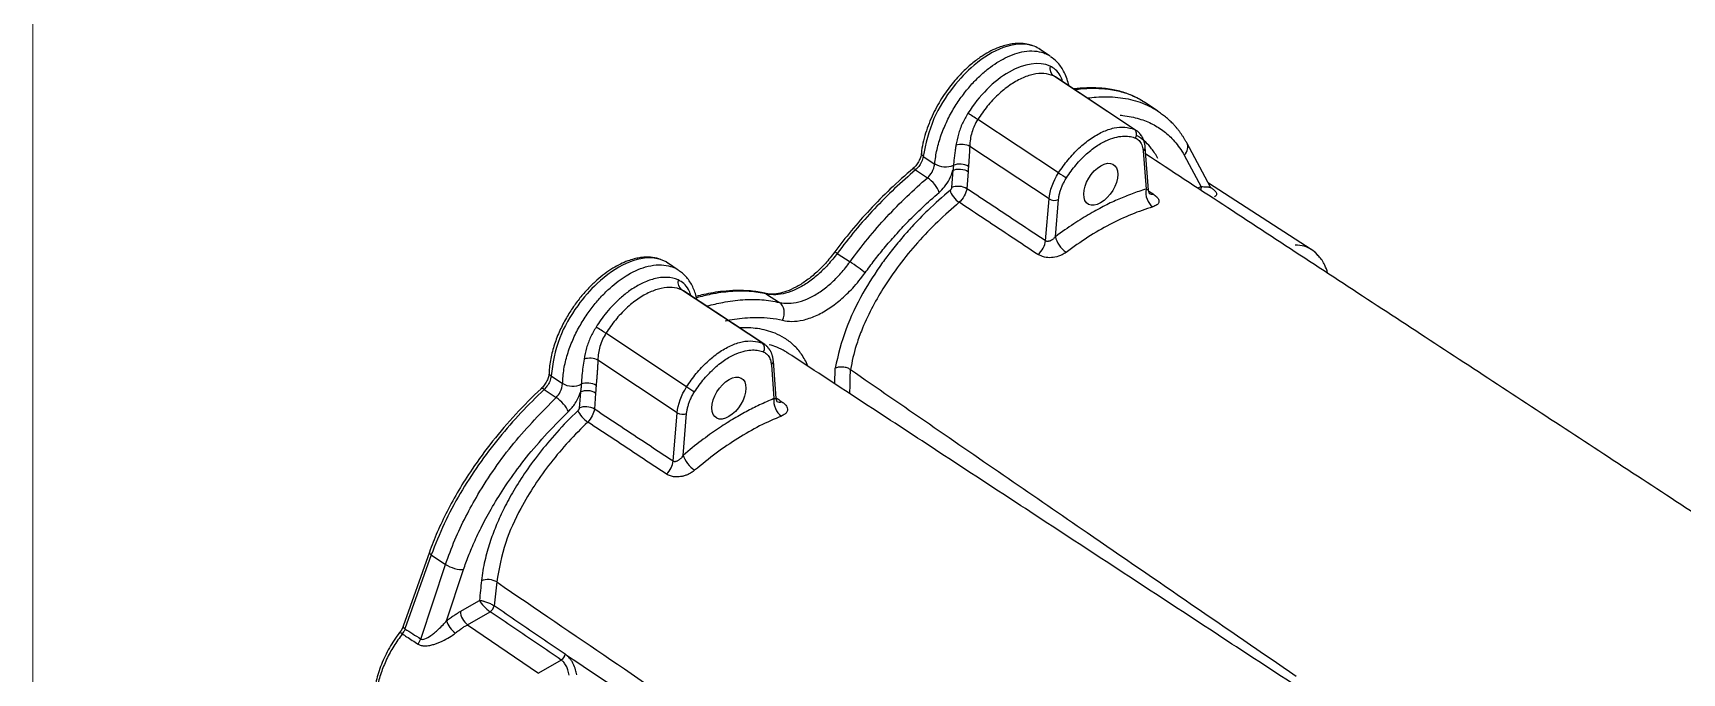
# Model space of a CAD drawing. Header units: millimetres. Extents: x -16190 to -8852, y -6844 to 7484.
# Drawn here: x -16190.4 to -16042.5, y 6647.8 to 6705.2 of the extents above; entities that cross this region are included whole.
import ezdxf

# ---------------------------------------------------------------- set-up
doc = ezdxf.new("R2010")
doc.units = ezdxf.units.MM
doc.layers.add('90', color=7, linetype='Continuous', true_color=0xffffff)
doc.layers.add('dim', color=82, linetype='Continuous', lineweight=9)

# ---------------------------------------------------------------- blocks, each defined once
blk = doc.blocks.new('54475777777')
at = {"layer": '90', "color": 7, "linetype": 'Continuous'}
for p, q in [((285.59, 575.81), (284.79, 576.34)), ((291.88, 570.35), (285.84, 574.34)), ((292.05, 570.25), (285.99, 574.27)), ((293.64, 571.71), (292.64, 572.37)), ((286.21, 567.1), (280.18, 571.09)), ((297.57, 566.03), (295.79, 569.34)), ((276.11, 568.33), (276.97, 567.76)), ((285.51, 565.16), (279.58, 569.08)), ((292.54, 568.74), (292.76, 565.89)), ((292.94, 565.82), (292.69, 569.01)), ((295.6, 568.42), (296.87, 566.05)), ((275.54, 567.33), (276.43, 566.74)), ((278.32, 567.29), (278.22, 566)), ((279.46, 567.21), (279.36, 565.92)), ((305.1, 561.37), (297.41, 566.32)), ((297.57, 566.03), (297.57, 566.03)), ((285.24, 562.03), (285.51, 565.16)), ((285.98, 562.33), (286.21, 565.11)), ((269.69, 561.09), (270.64, 560.46)), ((257.81, 559.84), (257.01, 560.37)), ((264.09, 554.38), (258.06, 558.37)), ((264.27, 554.28), (258.2, 558.3)), ((264.41, 558.05), (265.36, 557.42)), ((258.43, 551.12), (252.4, 555.12)), ((248.3, 551.94), (249.17, 551.36)), ((257.72, 549.19), (251.8, 553.11)), ((264.76, 552.77), (264.95, 550.24)), ((265.13, 550.27), (264.91, 553.04)), ((269.5, 551.35), (269.53, 552.51)), ((247.78, 550.92), (248.68, 550.33)), ((250.5, 550.73), (250.4, 549.53)), ((251.63, 550.66), (251.54, 549.46)), ((257.42, 545.57), (257.72, 549.19)), ((258.17, 546), (258.43, 549.14)), ((239.21, 538.77), (237.25, 533.24)), ((239.35, 538.57), (237.39, 533.04)), ((239.35, 538.57), (240.42, 537.86)), ((238.57, 532.29), (240.42, 537.86)), ((240.5, 533.65), (241.77, 537.48)), ((241.52, 534.35), (242.95, 535.17)), ((242.07, 533.36), (243.75, 534.33)), ((242.07, 533.36), (247.37, 529.75)), ((249.06, 530.72), (247.37, 529.75))]:
    blk.add_line(p, q, dxfattribs=at)
for centre, major_axis, ratio, start_param, end_param in [((286.25, 575.04), (-0.32, -0.738), 0.813743, 4.998266, 6.139247), ((279.79, 571.32), (0.68, -0.43), 0.01538, 0.966006, 2.107016), ((279, 568.8), (0.804, -0.025), 0.528341, 0.777713, 2.177876), ((291.62, 569.92), (0.2, 0.461), 0.81651, 4.571315, 6.138269), ((294.91, 568.86), (0.885, 0.476), 0.778371, 5.117717, 6.29107), ((276.47, 568.52), (0.5, -0.049), 0.575158, 3.17569, 3.956015), ((289.37, 566.25), (-0.96, -1.47), 0.571607, 3.98745, 10.270635), ((292.19, 568.97), (0.501, 0.039), 0.659359, 5.419449, 6.279332), ((275.63, 567), (0.324, -0.384), 0.372439, 2.231471, 3.140319), ((276.6, 566.08), (-0.652, 0.764), 0.376125, 3.813727, 5.370996), ((277.7, 568.12), (-1, 0.08), 0.56032, 0.801418, 2.344448), ((278.9, 567.3), (0.802, -0.061), 0.559568, 0.802066, 2.345078), ((286.46, 566.95), (-0.424, 0.27), 0.018151, 0.966074, 2.533028), ((278.66, 565.43), (0.514, -0.618), 0.389545, 3.818541, 5.376074), ((278.78, 565.64), (0.802, -0.061), 0.559547, 0.802048, 2.371628), ((293.45, 565.43), (0.283, -0.964), 0.680948, 4.037083, 5.603203), ((293.54, 566.4), (0.554, 0.838), 0.568822, 3.134128, 3.659026), ((297.42, 565.69), (0.263, -0.76), 0.657571, 4.01385, 4.358952), ((285.87, 565.33), (-0.501, 0.042), 0.564535, 0.806303, 2.376643), ((284.52, 561.68), (-0.554, -0.838), 0.568581, 1.0788, 2.330058), ((286.67, 561.88), (0.602, -0.804), 0.439246, 3.831235, 5.397018), ((269.9, 560.9), (0.405, -0.298), 0.058773, 2.177065, 3.128946), ((271.07, 560.08), (-0.817, 0.585), 0.067728, 3.758191, 5.317836), ((258.46, 559.07), (-0.32, -0.738), 0.813701, 4.998273, 6.13926), ((264.18, 557.61), (-0.117, -0.489), 0.810098, 2.8553, 3.188412), ((264.91, 556.54), (0.241, 0.976), 0.801136, 4.443237, 6.002883), ((252.01, 555.35), (0.68, -0.43), 0.015378, 0.966006, 2.106991), ((263.84, 553.95), (0.2, 0.461), 0.81651, 4.571315, 6.138269), ((251.22, 552.83), (0.804, -0.025), 0.528343, 0.777715, 2.177864), ((248.66, 552.15), (0.502, -0.015), 0.620147, 3.1406, 3.915981), ((261.59, 550.28), (-0.96, -1.47), 0.571607, 3.98745, 10.270635), ((264.41, 553), (0.501, 0.039), 0.659359, 5.419449, 6.279332), ((247.9, 550.62), (0.344, -0.366), 0.310125, 2.213243, 3.135881), ((249.91, 551.78), (-1, 0.01), 0.605254, 0.7603, 2.282371), ((251.05, 550.38), (0.802, -0.061), 0.559547, 0.802043, 2.371298), ((251.09, 550.95), (0.802, -0.063), 0.561242, 0.803482, 2.336298), ((258.68, 550.98), (-0.424, 0.27), 0.018151, 0.966074, 2.533028), ((248.91, 549.72), (-0.693, 0.728), 0.314987, 3.794979, 5.352579), ((250.96, 549.18), (0.802, -0.061), 0.559547, 0.802048, 2.371628), ((265.64, 549.79), (0.374, -0.933), 0.634867, 3.974387, 5.540169), ((265.72, 550.87), (0.554, 0.838), 0.568581, 3.14319, 3.759294), ((250.86, 548.98), (0.554, -0.583), 0.315366, 3.79508, 5.353352), ((258.09, 549.36), (-0.501, 0.042), 0.564535, 0.806303, 2.376643), ((258.86, 545.55), (0.653, -0.764), 0.372104, 3.805031, 5.37114), ((256.7, 545.22), (-0.554, -0.838), 0.56882, 1.178684, 2.329043), ((239.69, 538.6), (0.474, -0.168), 0.347393, 3.147148, 4.06635), ((241.08, 537.92), (-0.954, 0.317), 0.333806, 0.917863, 2.482954), ((243.66, 536.29), (0.8, -0.079), 0.543277, 0.803945, 2.383975), ((241.05, 533.29), (-0.504, 0.627), 0.407211, 0.683719, 2.243719), ((242.08, 533.99), (-0.401, 0.697), 0.543997, 0.758144, 2.314977), ((237.39, 532.47), (0.398, -0.306), 0.089314, 2.186862, 3.135727), ((237.73, 533.08), (0.474, -0.168), 0.347393, 3.141598, 4.06635), ((238.04, 532.25), (0.432, 0.678), 0.573491, 4.582804, 5.130182), ((249.07, 531.04), (-0.226, -0.333), 0.575041, 0.854882, 2.285087)]:
    blk.add_ellipse(centre, major_axis=major_axis, ratio=ratio, start_param=start_param, end_param=end_param, dxfattribs=at)
for points, degree, knots in [([(284.84, 576.31), (284.7, 576.41), (284.42, 576.56), (283.95, 576.71), (283.51, 576.78), (283.13, 576.77), (282.86, 576.75), (282.57, 576.71), (282.2, 576.62), (281.7, 576.46), (281.16, 576.22), (280.55, 575.86), (279.88, 575.39), (279.13, 574.73), (278.33, 573.86), (277.53, 572.78), (276.8, 571.48), (276.33, 570.29), (276.07, 569.3), (275.99, 568.81), (275.97, 568.56)], 3, [0, 0, 0, 0, 0.051302, 0.094806, 0.145412, 0.178578, 0.198707, 0.218743, 0.256291, 0.296494, 0.348135, 0.39759, 0.456208, 0.52397, 0.600856, 0.68686, 0.781986, 0.886259, 0.941967, 1, 1, 1, 1]), ([(284.25, 576.6), (284.2, 576.61), (283.58, 576.79), (282.14, 576.66), (280.03, 575.38), (278.2, 573.46), (276.67, 571.01), (276.3, 569.27), (276.11, 568.33)], 3, [0, 0, 0, 0, 0.018323, 0.228788, 0.432916, 0.590988, 0.780089, 1, 1, 1, 1]), ([(276.97, 567.76), (277.01, 568.12), (277.1, 568.82), (277.43, 569.92), (277.87, 570.97), (278.4, 571.96), (279.01, 572.86), (279.65, 573.65), (280.31, 574.33), (280.96, 574.89), (281.6, 575.34), (282.51, 575.86), (283.76, 576.28), (284.74, 576.2), (285.23, 576.01), (285.29, 575.98)], 3, [0, 0, 0, 0, 0.083628, 0.16406, 0.241295, 0.315333, 0.386171, 0.45381, 0.518249, 0.579487, 0.637524, 0.692358, 0.824486, 0.979344, 1, 1, 1, 1]), ([(285.58, 575.08), (284.76, 575.44), (283.64, 575.27), (281.39, 573.98), (280.27, 572.86), (279.45, 571.55)], 3, [0, 0, 0, 0, 0.5, 0.5, 1, 1, 1, 1]), ([(286.98, 573.62), (286.98, 573.66), (286.89, 574.04), (286.65, 574.68), (286.17, 575.36), (285.8, 575.66), (285.62, 575.77)], 3, [0, 0, 0, 0, 0.03885, 0.421306, 0.757026, 1, 1, 1, 1]), ([(285.84, 574.34), (285.61, 574.42), (285.15, 574.56), (284.33, 574.48), (283.46, 574.19), (282.56, 573.67), (281.69, 572.96), (280.87, 572.1), (280.41, 571.43), (280.18, 571.09)], 3, [0, 0, 0, 0, 0.143175, 0.286243, 0.429203, 0.572058, 0.714809, 0.857456, 1, 1, 1, 1]), ([(286.52, 573.95), (286.47, 574.09), (286.34, 574.43), (286.02, 574.83), (285.72, 575), (285.58, 575.08)], 3, [0, 0, 0, 0, 0.276171, 0.644265, 1, 1, 1, 1]), ([(292.13, 572.67), (292.09, 572.69), (291.78, 572.85), (291.14, 573.11), (290.14, 573.36), (288.97, 573.47), (288.02, 573.44), (287.47, 573.38), (287.37, 573.37)], 3, [0, 0, 0, 0, 0.028132, 0.225817, 0.444007, 0.682551, 0.941325, 1, 1, 1, 1]), ([(292.48, 572.47), (292.38, 572.53), (291.97, 572.76), (291.2, 573.09), (290.11, 573.33), (288.94, 573.42), (288.05, 573.38), (287.55, 573.31), (287.48, 573.3)], 3, [0, 0, 0, 0, 0.07053, 0.293807, 0.516167, 0.738515, 0.961286, 1, 1, 1, 1]), ([(288.39, 572.7), (288.6, 572.72), (289.38, 572.81), (290.66, 572.78), (292.17, 572.48), (293.1, 572.05), (293.55, 571.77), (293.59, 571.74)], 3, [0, 0, 0, 0, 0.109195, 0.396974, 0.684994, 0.975154, 1, 1, 1, 1]), ([(279.45, 571.55), (279.3, 571.3), (279.01, 570.8), (278.71, 569.98), (278.6, 569.44), (278.55, 569.16)], 3, [0, 0, 0, 0, 0.322106, 0.655358, 1, 1, 1, 1]), ([(280.18, 571.09), (280.09, 570.94), (279.91, 570.62), (279.73, 570.12), (279.61, 569.59), (279.59, 569.26), (279.58, 569.08)], 3, [0, 0, 0, 0, 0.234401, 0.491669, 0.731919, 1, 1, 1, 1]), ([(286.21, 567.1), (286.45, 567.43), (286.91, 568.1), (287.73, 568.97), (288.61, 569.68), (289.5, 570.19), (290.37, 570.49), (291.19, 570.56), (291.65, 570.42), (291.88, 570.35)], 3, [0, 0, 0, 0, 0.142865, 0.285726, 0.428586, 0.571443, 0.714297, 0.85715, 1, 1, 1, 1]), ([(290.81, 571.41), (290.88, 571.4), (291.4, 571.35), (292.27, 571.16), (293.27, 570.76), (294.11, 570.22), (294.89, 569.5), (295.38, 568.82), (295.6, 568.42)], 3, [0, 0, 0, 0, 0.029029, 0.223223, 0.417417, 0.611612, 0.805806, 1, 1, 1, 1]), ([(293.64, 568.17), (293.5, 568.44), (293.08, 569.09), (292.52, 569.59), (292.15, 569.84), (292.09, 569.87)], 3, [0, 0, 0, 0, 0.343461, 0.900913, 1, 1, 1, 1]), ([(275.97, 568.56), (275.96, 568.46), (275.91, 568.26), (275.77, 567.93), (275.56, 567.62), (275.39, 567.46), (275.3, 567.38)], 3, [0, 0, 0, 0, 0.247046, 0.496017, 0.746979, 1, 1, 1, 1]), ([(276.11, 568.33), (276.08, 568.2), (276.02, 567.94), (275.79, 567.57), (275.62, 567.41), (275.54, 567.33)], 3, [0, 0, 0, 0, 0.388155, 0.721617, 1, 1, 1, 1]), ([(275.34, 567.41), (274.77, 566.93), (273.67, 565.95), (272.13, 564.39), (270.74, 562.81), (269.9, 561.74), (269.5, 561.2)], 3, [0, 0, 0, 0, 0.273372, 0.531131, 0.773337, 1, 1, 1, 1]), ([(275.54, 567.33), (275.01, 566.87), (273.96, 565.95), (272.46, 564.43), (271.01, 562.82), (270.13, 561.67), (269.69, 561.09)], 3, [0, 0, 0, 0, 0.253402, 0.50446, 0.753252, 1, 1, 1, 1]), ([(270.64, 560.46), (271.08, 561.04), (271.95, 562.21), (273.38, 563.83), (274.87, 565.36), (275.91, 566.28), (276.43, 566.74)], 3, [0, 0, 0, 0, 0.247452, 0.496476, 0.747299, 1, 1, 1, 1]), ([(276.43, 566.74), (276.55, 566.87), (276.84, 567.17), (276.92, 567.55), (276.97, 567.76)], 3, [0, 0, 0, 0, 0.437401, 1, 1, 1, 1]), ([(277.29, 565.63), (277.43, 565.77), (277.73, 566.06), (278.11, 566.65), (278.25, 567.07), (278.32, 567.29)], 3, [0, 0, 0, 0, 0.306347, 0.639631, 1, 1, 1, 1]), ([(278.37, 567.66), (278.36, 567.62), (278.35, 567.53), (278.34, 567.41), (278.33, 567.33), (278.32, 567.29)], 3, [0, 0, 0, 0, 0.358491, 0.691995, 1, 1, 1, 1]), ([(278.32, 567.29), (278.46, 567.36), (278.67, 567.4), (279.12, 567.37), (279.33, 567.3), (279.46, 567.21)], 3, [0, 0, 0, 0, 0.5, 0.5, 1, 1, 1, 1]), ([(278.11, 565.79), (277.55, 565.31), (276.58, 564.46), (275.39, 563.23), (274.48, 562.21), (273.74, 561.3), (272.73, 559.96), (271.51, 558.05), (270.19, 555.35), (269.75, 553.49), (269.53, 552.51)], 3, [0, 0, 0, 0, 0.142393, 0.24889, 0.319336, 0.394429, 0.461173, 0.622151, 0.801804, 1, 1, 1, 1]), ([(292.94, 565.82), (292.94, 565.82), (292.93, 565.82), (292.92, 565.82), (292.9, 565.83), (292.88, 565.84), (292.85, 565.85), (292.81, 565.87), (292.78, 565.88), (292.76, 565.89)], 3, [0, 0, 0, 0, 0.119663, 0.266386, 0.413109, 0.559831, 0.706554, 0.853277, 1, 1, 1, 1]), ([(293, 565.56), (293, 565.56), (293, 565.57), (292.97, 565.62), (292.96, 565.73), (292.94, 565.83)], 3, [0, 0, 0, 0, 0.094485, 0.403463, 1, 1, 1, 1]), ([(293.3, 565.51), (293.39, 565.45), (293.56, 565.32), (293.71, 565.1), (293.73, 564.89), (293.58, 564.69), (293.37, 564.61), (293.25, 564.56)], 3, [0, 0, 0, 0, 0.183655, 0.339514, 0.582609, 0.780973, 1, 1, 1, 1]), ([(297.57, 566.03), (297.57, 566.02), (297.58, 566.02), (297.58, 566.01), (297.56, 566.01), (297.53, 566.01), (297.48, 566.02), (297.42, 566.02), (297.33, 566.03), (297.21, 566.04), (297.06, 566.04), (296.94, 566.05), (296.87, 566.05)], 3, [0, 0, 0, 0, 0.025865, 0.10216, 0.182665, 0.269437, 0.364361, 0.468814, 0.583539, 0.709003, 0.846843, 1, 1, 1, 1]), ([(297.55, 566.04), (297.56, 566.04), (297.56, 566.04), (297.56, 566.03), (297.57, 566.03)], 3, [0, 0, 0, 0, 0.506518, 1, 1, 1, 1]), ([(297.61, 565.97), (297.61, 565.97), (297.61, 565.97), (297.6, 565.99), (297.58, 566.02)], 3, [0, 0, 0, 0, 0.001855, 1, 1, 1, 1]), ([(297.63, 565.98), (297.69, 565.94), (297.82, 565.85), (297.98, 565.69), (298.04, 565.55), (297.99, 565.41), (297.92, 565.34), (297.87, 565.3), (297.87, 565.3)], 3, [0, 0, 0, 0, 0.134303, 0.27657, 0.597324, 0.783136, 0.996785, 1, 1, 1, 1]), ([(278.79, 564.9), (278.25, 564.43), (277.19, 563.5), (275.68, 561.92), (274.31, 560.25), (273.15, 558.57), (272.2, 556.91), (271.54, 555.48), (270.99, 553.95), (270.79, 553.01), (270.67, 552.42)], 3, [0, 0, 0, 0, 0.146412, 0.289319, 0.428952, 0.565739, 0.675964, 0.794616, 0.871575, 1, 1, 1, 1]), ([(293.25, 564.56), (292.73, 564.39), (291.67, 564.04), (290.04, 563.26), (288.4, 562.33), (287.32, 561.55), (286.78, 561.16)], 3, [0, 0, 0, 0, 0.249555, 0.499153, 0.749201, 1, 1, 1, 1]), ([(285.98, 562.33), (285.96, 562.3), (285.91, 562.25), (285.84, 562.18), (285.78, 562.13), (285.71, 562.09), (285.65, 562.05), (285.59, 562.02), (285.53, 562), (285.47, 561.99), (285.41, 561.98), (285.35, 561.98), (285.29, 562), (285.26, 562.02), (285.24, 562.03)], 3, [0, 0, 0, 0, 0.107468, 0.204322, 0.291403, 0.370657, 0.445796, 0.520652, 0.596965, 0.674228, 0.75094, 0.827619, 0.909016, 1, 1, 1, 1]), ([(257.06, 560.34), (256.84, 560.49), (256.42, 560.69), (255.79, 560.81), (255.29, 560.81), (254.88, 560.76), (254.48, 560.67), (253.83, 560.47), (252.88, 560), (251.9, 559.27), (251.11, 558.51), (250.52, 557.85), (249.96, 557.1), (249.42, 556.25), (248.93, 555.31), (248.53, 554.28), (248.25, 553.2), (248.17, 552.51), (248.16, 552.16)], 3, [0, 0, 0, 0, 0.075962, 0.135862, 0.179725, 0.207683, 0.241901, 0.281171, 0.374742, 0.477064, 0.530819, 0.586259, 0.644031, 0.706111, 0.772685, 0.843809, 0.919552, 1, 1, 1, 1]), ([(256.51, 560.61), (256.5, 560.62), (256.34, 560.67), (255.58, 560.84), (253.96, 560.54), (251.88, 559.1), (250.13, 557.1), (248.7, 554.6), (248.44, 552.88), (248.3, 551.94)], 3, [0, 0, 0, 0, 0.004748, 0.057792, 0.258606, 0.455749, 0.602211, 0.783725, 1, 1, 1, 1]), ([(269.5, 561.2), (269.27, 560.89), (268.82, 560.33), (268.07, 559.59), (267.33, 559), (266.6, 558.55), (265.92, 558.24), (265.29, 558.07), (264.73, 558.03), (264.41, 558.07), (264.26, 558.11)], 3, [0, 0, 0, 0, 0.14027, 0.27618, 0.407712, 0.534858, 0.657622, 0.776021, 0.89012, 1, 1, 1, 1]), ([(269.69, 561.09), (269.46, 560.8), (269, 560.22), (268.23, 559.47), (267.43, 558.85), (266.62, 558.38), (265.82, 558.09), (265.07, 557.96), (264.63, 558.02), (264.41, 558.05)], 3, [0, 0, 0, 0, 0.142857, 0.285713, 0.428569, 0.571425, 0.714281, 0.857139, 1, 1, 1, 1]), ([(286.78, 561.16), (286.68, 561.1), (286.51, 560.99), (286.14, 560.84), (285.68, 560.75), (285.12, 560.78), (284.83, 560.93), (284.67, 561)], 3, [0, 0, 0, 0, 0.154885, 0.287554, 0.515083, 0.746794, 1, 1, 1, 1]), ([(305.71, 560.76), (305.56, 560.99), (305.07, 561.5), (304.37, 561.72), (303.9, 561.7)], 3, [0, 0, 0, 0, 0.387652, 1, 1, 1, 1]), ([(306.32, 559.62), (306.27, 559.83), (306.09, 560.3), (305.68, 560.92), (305.29, 561.26), (305.06, 561.4)], 3, [0, 0, 0, 0, 0.261958, 0.630365, 1, 1, 1, 1]), ([(249.17, 551.36), (249.19, 551.72), (249.23, 552.42), (249.5, 553.53), (249.9, 554.6), (250.4, 555.61), (250.97, 556.53), (251.59, 557.35), (252.22, 558.05), (252.85, 558.64), (253.46, 559.12), (254.36, 559.71), (255.65, 560.25), (256.82, 560.27), (257.43, 560.05), (257.59, 559.98)], 3, [0, 0, 0, 0, 0.082407, 0.161232, 0.236475, 0.308134, 0.376208, 0.440696, 0.501597, 0.55891, 0.612633, 0.662767, 0.794007, 0.943827, 1, 1, 1, 1]), ([(259.2, 557.66), (259.19, 557.73), (259.1, 558.09), (258.86, 558.71), (258.41, 559.37), (258.03, 559.69), (257.83, 559.81)], 3, [0, 0, 0, 0, 0.074563, 0.393435, 0.714561, 1, 1, 1, 1]), ([(265.36, 557.42), (265.59, 557.39), (266.04, 557.32), (266.8, 557.44), (267.6, 557.74), (268.41, 558.2), (269.21, 558.83), (269.97, 559.58), (270.42, 560.16), (270.64, 560.46)], 3, [0, 0, 0, 0, 0.142853, 0.285705, 0.428558, 0.571413, 0.714271, 0.857133, 1, 1, 1, 1]), ([(257.8, 559.11), (257.54, 559.22), (256.97, 559.35), (256.03, 559.23), (255.12, 558.89), (254.3, 558.41), (253.59, 557.86), (252.98, 557.28), (252.46, 556.7), (252.03, 556.14), (251.78, 555.76), (251.67, 555.58)], 3, [0, 0, 0, 0, 0.158228, 0.312053, 0.447784, 0.56767, 0.674216, 0.769221, 0.854196, 0.930623, 1, 1, 1, 1]), ([(258.06, 558.37), (257.83, 558.45), (257.37, 558.59), (256.55, 558.51), (255.68, 558.22), (254.78, 557.71), (253.91, 557), (253.09, 556.13), (252.63, 555.46), (252.4, 555.12)], 3, [0, 0, 0, 0, 0.142901, 0.285786, 0.428655, 0.57151, 0.714352, 0.857182, 1, 1, 1, 1]), ([(258.74, 557.98), (258.69, 558.12), (258.56, 558.46), (258.24, 558.86), (257.94, 559.03), (257.8, 559.11)], 3, [0, 0, 0, 0, 0.27603, 0.644209, 1, 1, 1, 1]), ([(264.28, 558.11), (263.93, 558.19), (263.24, 558.3), (262.18, 558.33), (261.01, 558.26), (260.01, 558.09), (259.34, 557.93), (259.15, 557.88)], 3, [0, 0, 0, 0, 0.22782, 0.439585, 0.635375, 0.899258, 1, 1, 1, 1]), ([(264.41, 558.05), (263.98, 558.13), (263.13, 558.29), (261.72, 558.26), (260.4, 558.09), (259.54, 557.87), (259.19, 557.78)], 3, [0, 0, 0, 0, 0.26867, 0.539566, 0.812935, 1, 1, 1, 1]), ([(259.97, 557.16), (260.36, 557.26), (261.26, 557.48), (262.63, 557.65), (264.06, 557.67), (264.93, 557.51), (265.36, 557.42)], 3, [0, 0, 0, 0, 0.202044, 0.469872, 0.735776, 1, 1, 1, 1]), ([(261.32, 556.05), (261.38, 556.06), (261.66, 556.12), (262.19, 556.21), (262.97, 556.29), (263.79, 556.32), (264.67, 556.28), (265.29, 556.17), (265.6, 556.09)], 3, [0, 0, 0, 0, 0.04756, 0.238048, 0.428536, 0.619024, 0.809512, 1, 1, 1, 1]), ([(251.67, 555.58), (251.52, 555.33), (251.23, 554.83), (250.93, 554.01), (250.82, 553.47), (250.77, 553.19)], 3, [0, 0, 0, 0, 0.322097, 0.65536, 1, 1, 1, 1]), ([(252.4, 555.12), (252.31, 554.97), (252.13, 554.65), (251.95, 554.15), (251.83, 553.62), (251.81, 553.29), (251.8, 553.11)], 3, [0, 0, 0, 0, 0.234287, 0.491626, 0.731887, 1, 1, 1, 1]), ([(258.43, 551.12), (258.66, 551.46), (259.13, 552.13), (259.95, 553), (260.82, 553.71), (261.72, 554.22), (262.59, 554.52), (263.41, 554.59), (263.87, 554.45), (264.09, 554.38)], 3, [0, 0, 0, 0, 0.142865, 0.285726, 0.428586, 0.571443, 0.714297, 0.85715, 1, 1, 1, 1]), ([(267.49, 552.68), (267.36, 553), (267.04, 553.57), (266.45, 554.26), (265.78, 554.77), (264.89, 555.22), (263.77, 555.51), (262.84, 555.55), (262.38, 555.53)], 3, [0, 0, 0, 0, 0.1521, 0.30114, 0.442232, 0.575461, 0.794743, 1, 1, 1, 1]), ([(250.77, 553.19), (250.74, 553), (250.68, 552.59), (250.6, 551.96), (250.57, 551.53), (250.56, 551.32)], 3, [0, 0, 0, 0, 0.313343, 0.642113, 1, 1, 1, 1]), ([(266.05, 553.6), (265.97, 553.66), (265.69, 553.84), (265.21, 554.07), (264.79, 554.21), (264.6, 554.27)], 3, [0, 0, 0, 0, 0.183608, 0.629687, 1, 1, 1, 1]), ([(248.16, 552.16), (248.16, 552.07), (248.13, 551.88), (248, 551.56), (247.8, 551.24), (247.64, 551.06), (247.55, 550.98)], 3, [0, 0, 0, 0, 0.245405, 0.493766, 0.745244, 1, 1, 1, 1]), ([(248.3, 551.94), (248.28, 551.8), (248.24, 551.55), (248.02, 551.17), (247.86, 551), (247.78, 550.92)], 3, [0, 0, 0, 0, 0.397846, 0.731358, 1, 1, 1, 1]), ([(251.8, 553.11), (251.79, 552.76), (251.75, 552.21), (251.72, 551.79), (251.67, 551.23)], 2, [0, 0, 0, 0.5, 0.5, 1, 1, 1]), ([(270.67, 552.42), (270.59, 552.46), (270.43, 552.55), (270.09, 552.61), (269.76, 552.6), (269.6, 552.54), (269.53, 552.51)], 3, [0, 0, 0, 0, 0.243392, 0.500113, 0.785632, 1, 1, 1, 1]), ([(270.67, 552.42), (272.63, 551.06), (274.6, 549.7), (280.49, 545.64), (284.42, 542.94), (293.56, 536.66), (298.76, 533.09), (303.97, 529.52)], 3, [0, 0, 0, 0, 0.177076, 0.177076, 0.531227, 0.531227, 1, 1, 1, 1]), ([(247.56, 550.98), (246.91, 550.38), (245.67, 549.12), (243.93, 547.11), (242.52, 545.18), (241.4, 543.42), (240.53, 541.84), (239.79, 540.29), (239.39, 539.27), (239.21, 538.77)], 3, [0, 0, 0, 0, 0.183768, 0.360688, 0.530758, 0.653847, 0.773072, 0.888453, 1, 1, 1, 1]), ([(247.78, 550.92), (247.2, 550.35), (246.04, 549.22), (244.4, 547.33), (242.86, 545.31), (241.48, 543.16), (240.26, 540.89), (239.66, 539.35), (239.35, 538.57)], 3, [0, 0, 0, 0, 0.165357, 0.330251, 0.494985, 0.660646, 0.828941, 1, 1, 1, 1]), ([(248.68, 550.33), (248.8, 550.46), (249.07, 550.77), (249.13, 551.15), (249.17, 551.36)], 3, [0, 0, 0, 0, 0.426288, 1, 1, 1, 1]), ([(249.6, 549.27), (249.79, 549.47), (250.18, 549.9), (250.39, 550.44), (250.5, 550.73)], 3, [0, 0, 0, 0, 0.464719, 1, 1, 1, 1]), ([(250.56, 551.32), (250.56, 551.26), (250.55, 551.16), (250.54, 551.01), (250.52, 550.87), (250.5, 550.78), (250.5, 550.73)], 3, [0, 0, 0, 0, 0.278325, 0.537462, 0.777941, 1, 1, 1, 1]), ([(240.42, 537.86), (240.64, 538.47), (241.08, 539.67), (241.91, 541.42), (243.28, 543.9), (245.47, 547.05), (247.61, 549.23), (248.68, 550.33)], 3, [0, 0, 0, 0, 0.133328, 0.260939, 0.382756, 0.688467, 1, 1, 1, 1]), ([(265.12, 550.27), (265.13, 550.27), (265.13, 550.26), (265.12, 550.25), (265.1, 550.24), (265.04, 550.23), (264.99, 550.24), (264.95, 550.24)], 3, [0, 0, 0, 0, 0.033845, 0.236363, 0.461856, 0.714706, 1, 1, 1, 1]), ([(265.18, 550.03), (265.18, 550.03), (265.18, 550.04), (265.16, 550.09), (265.14, 550.18), (265.13, 550.27)], 3, [0, 0, 0, 0, 0.125366, 0.425407, 1, 1, 1, 1]), ([(265.55, 550.01), (265.63, 549.95), (265.82, 549.8), (265.96, 549.58), (265.98, 549.38), (265.91, 549.23), (265.79, 549.07), (265.61, 548.99), (265.52, 548.94)], 3, [0, 0, 0, 0, 0.170034, 0.383097, 0.557155, 0.65455, 0.816013, 1, 1, 1, 1]), ([(251.04, 548.49), (250.56, 548.01), (249.6, 547.06), (248.27, 545.48), (247.06, 543.81), (245.88, 541.82), (244.74, 539.33), (244.42, 537.53), (244.25, 536.55)], 3, [0, 0, 0, 0, 0.147079, 0.291305, 0.433142, 0.572818, 0.768726, 1, 1, 1, 1]), ([(265.52, 548.94), (264.97, 548.71), (263.89, 548.24), (262.26, 547.29), (260.63, 546.2), (259.57, 545.33), (259.03, 544.89)], 3, [0, 0, 0, 0, 0.250796, 0.500843, 0.750442, 1, 1, 1, 1]), ([(258.17, 546), (258.14, 545.96), (258.09, 545.88), (258, 545.78), (257.91, 545.7), (257.83, 545.64), (257.76, 545.59), (257.69, 545.56), (257.63, 545.54), (257.57, 545.53), (257.52, 545.53), (257.47, 545.54), (257.44, 545.56), (257.42, 545.57)], 3, [0, 0, 0, 0, 0.133191, 0.252645, 0.360694, 0.458844, 0.547373, 0.626937, 0.700144, 0.770369, 0.841164, 0.916299, 1, 1, 1, 1]), ([(244.25, 536.55), (247.19, 534.54), (252.87, 530.67), (260.73, 525.33), (268.03, 520.38), (274.83, 515.79), (281.2, 511.5), (287.21, 507.47), (292.86, 503.7), (298.17, 500.18), (303.11, 496.93), (307.66, 493.95), (311.82, 491.26), (315.6, 488.83), (319.04, 486.65), (322.15, 484.7), (324.97, 482.96), (327.52, 481.4), (329.85, 480), (331.63, 478.95), (332.63, 478.37), (332.95, 478.18)], 3, [0, 0, 0, 0, 0.054083, 0.108165, 0.162248, 0.21633, 0.270413, 0.324495, 0.378578, 0.43266, 0.486743, 0.540825, 0.594908, 0.64899, 0.703073, 0.757155, 0.811238, 0.86532, 0.919403, 0.973485, 1, 1, 1, 1]), ([(244.05, 534.76), (243.97, 534.81), (243.81, 534.91), (243.55, 535.01), (243.38, 535.07), (243.28, 535.1), (243.13, 535.14), (243.03, 535.16), (242.95, 535.17)], 3, [0, 0, 0, 0, 0.240513, 0.481425, 0.605714, 0.670226, 0.735618, 1, 1, 1, 1]), ([(238.57, 532.29), (238.62, 532.28), (238.71, 532.24), (238.98, 532.32), (239.28, 532.51), (239.6, 532.76), (239.91, 533.03), (240.22, 533.33), (240.41, 533.55), (240.5, 533.65)], 3, [0, 0, 0, 0, 0.065599, 0.146635, 0.363235, 0.497279, 0.647983, 0.841122, 1, 1, 1, 1]), ([(236.99, 532.77), (236.71, 532.4), (236.2, 531.64), (235.6, 530.39), (235.2, 529.14), (235.1, 528.37), (235.09, 527.99)], 3, [0, 0, 0, 0, 0.248858, 0.498459, 0.748807, 1, 1, 1, 1]), ([(237.19, 532.67), (236.97, 532.37), (236.53, 531.77), (236, 530.77), (235.58, 529.75), (235.3, 528.72), (235.25, 528.09), (235.22, 527.77)], 3, [0, 0, 0, 0, 0.193876, 0.390812, 0.59081, 0.793873, 1, 1, 1, 1]), ([(237.39, 533.04), (237.36, 532.97), (237.31, 532.84), (237.22, 532.72), (237.19, 532.67)], 3, [0, 0, 0, 0, 0.571737, 1, 1, 1, 1]), ([(237.19, 532.67), (237.29, 532.6), (237.69, 532.35), (238.08, 532.1), (238.37, 531.91)], 3, [0, 0, 0, 0, 0.275838, 1, 1, 1, 1]), ([(238.37, 531.91), (238.44, 531.88), (238.6, 531.8), (238.89, 531.77), (239.21, 531.8), (239.7, 531.93), (240.25, 532.16), (240.8, 532.46), (241.06, 532.66), (241.17, 532.74)], 3, [0, 0, 0, 0, 0.091382, 0.19124, 0.31496, 0.414906, 0.677334, 0.865834, 1, 1, 1, 1]), ([(249.44, 531.1), (252.13, 529.31), (257.31, 525.85), (264.54, 521.04), (271.29, 516.57), (277.61, 512.39), (283.56, 508.47), (289.19, 504.78), (294.51, 501.31), (299.49, 498.08), (304.14, 495.09), (308.43, 492.35), (312.37, 489.86), (315.96, 487.6), (319.24, 485.57), (322.22, 483.74), (324.93, 482.1), (327.4, 480.63), (329.67, 479.3), (331.41, 478.29), (332.39, 477.73), (332.72, 477.55)], 3, [0, 0, 0, 0, 0.054037, 0.108075, 0.162112, 0.21615, 0.270187, 0.324224, 0.378262, 0.432299, 0.486337, 0.540374, 0.594411, 0.648449, 0.702486, 0.756524, 0.810561, 0.864598, 0.918636, 0.972673, 1, 1, 1, 1]), ([(250.22, 529.62), (250.2, 529.74), (250.15, 530.01), (250, 530.38), (249.84, 530.66), (249.67, 530.9), (249.52, 531.03), (249.44, 531.1)], 3, [0, 0, 0, 0, 0.229123, 0.491692, 0.640424, 0.785497, 1, 1, 1, 1]), ([(249.65, 529.58), (249.63, 529.72), (249.59, 529.96), (249.44, 530.3), (249.26, 530.56), (249.13, 530.67), (249.06, 530.72)], 3, [0, 0, 0, 0, 0.312489, 0.552605, 0.793527, 1, 1, 1, 1])]:
    blk.add_open_spline(points, degree=degree, knots=knots, dxfattribs=at)
for points, degree in [([(285.29, 575.98), (285.3, 575.98), (285.31, 575.97), (285.32, 575.97)], 3), ([(285.32, 575.97), (285.35, 575.95), (285.37, 575.94), (285.39, 575.93)], 3), ([(285.99, 574.26), (285.94, 574.29), (285.89, 574.32), (285.84, 574.34)], 3), ([(292.51, 572.44), (292.45, 572.48), (292.38, 572.52), (292.32, 572.56)], 3), ([(292.6, 572.4), (292.56, 572.42), (292.52, 572.45), (292.48, 572.47)], 3), ([(292.72, 572.32), (292.51, 572.44)], 1), ([(293.59, 571.74), (293.61, 571.73), (293.62, 571.72), (293.64, 571.71)], 3), ([(293.64, 571.71), (293.66, 571.7), (293.68, 571.68), (293.7, 571.67)], 3), ([(295.79, 569.34), (294.99, 570.82), (293.69, 571.65)], 2), ([(278.55, 569.16), (278.53, 569.05), (278.5, 568.81), (278.45, 568.45), (278.4, 568.07), (278.38, 567.8), (278.37, 567.66)], 3), ([(286.8, 566.72), (287.03, 567.07), (287.51, 567.72), (288.3, 568.54), (289.16, 569.2), (289.94, 569.6), (290.6, 569.8), (291.15, 569.86), (291.6, 569.82), (291.85, 569.74), (291.97, 569.69)], 3), ([(291.88, 570.35), (291.93, 570.33), (291.98, 570.3), (292.03, 570.27)], 3), ([(291.97, 569.69), (292.02, 569.67), (292.11, 569.62), (292.24, 569.51), (292.35, 569.37), (292.44, 569.2), (292.5, 569), (292.53, 568.84), (292.54, 568.74)], 3), ([(292.03, 570.27), (292.1, 570.22), (292.16, 570.17), (292.21, 570.11)], 3), ([(292.69, 569.01), (292.64, 569.71), (292.19, 570.13)], 2), ([(292.26, 570.05), (292.3, 570), (292.34, 569.94), (292.37, 569.88)], 3), ([(279.58, 569.08), (279.57, 568.92), (279.56, 568.61), (279.52, 568.11), (279.5, 567.76), (279.48, 567.58)], 3), ([(384.92, 508.14), (292.73, 568.5)], 1), ([(279.48, 567.58), (279.48, 567.53), (279.47, 567.45), (279.46, 567.32), (279.46, 567.25), (279.46, 567.21)], 3), ([(285.51, 565.16), (285.56, 565.77), (285.82, 566.47), (286.21, 567.1)], 3), ([(286.21, 565.11), (286.22, 565.18), (286.24, 565.34), (286.3, 565.6), (286.38, 565.87), (286.48, 566.13), (286.62, 566.41), (286.74, 566.62), (286.8, 566.72)], 3), ([(271.76, 559.63), (271.99, 559.95), (272.46, 560.58), (273.17, 561.47), (274.02, 562.45), (274.97, 563.47), (276.04, 564.53), (276.86, 565.26), (277.29, 565.63)], 3), ([(278.22, 566), (278.22, 565.99), (278.22, 565.97), (278.21, 565.94), (278.2, 565.91), (278.19, 565.89), (278.18, 565.86), (278.16, 565.85), (278.15, 565.83), (278.13, 565.81), (278.12, 565.8), (278.11, 565.79)], 3), ([(279.36, 565.92), (279.33, 565.6), (279.07, 565.13), (278.79, 564.9)], 3), ([(285.24, 562.03), (284.58, 562.46), (283.27, 563.33), (281.33, 564.61), (280.02, 565.48), (279.36, 565.92)], 3), ([(292.76, 565.89), (292.4, 565.78), (291.69, 565.54), (290.72, 565.15), (289.71, 564.68), (288.6, 564.08), (287.37, 563.32), (286.46, 562.69), (285.98, 562.33)], 3), ([(292.92, 565.76), (293.05, 565.68), (293.17, 565.6), (293.3, 565.51)], 3), ([(296.87, 566.05), (296.78, 566.02), (296.68, 565.98), (296.6, 565.95)], 3), ([(297.54, 566.04), (297.57, 566.02), (297.6, 566), (297.63, 565.98)], 3), ([(284.67, 561), (284.01, 561.44), (282.7, 562.31), (280.76, 563.59), (279.45, 564.46), (278.79, 564.9)], 3), ([(265.6, 556.09), (265.82, 556.04), (266.28, 555.98), (267.11, 556.07), (268.06, 556.39), (269.01, 556.91), (269.92, 557.59), (270.83, 558.45), (271.46, 559.21), (271.76, 559.63)], 3), ([(264.09, 554.38), (264.15, 554.36), (264.2, 554.33), (264.25, 554.3)], 3), ([(259.02, 550.75), (259.25, 551.1), (259.73, 551.75), (260.52, 552.57), (261.38, 553.22), (262.16, 553.63), (262.82, 553.83), (263.36, 553.89), (263.82, 553.85), (264.07, 553.77), (264.19, 553.72)], 3), ([(264.19, 553.72), (264.24, 553.7), (264.33, 553.65), (264.46, 553.54), (264.57, 553.4), (264.66, 553.23), (264.72, 553.03), (264.75, 552.86), (264.76, 552.77)], 3), ([(264.25, 554.3), (264.31, 554.25), (264.38, 554.2), (264.43, 554.14)], 3), ([(264.91, 553.04), (264.86, 553.74), (264.41, 554.16)], 2), ([(264.48, 554.08), (264.52, 554.03), (264.56, 553.97), (264.59, 553.91)], 3), ([(351.86, 497.42), (265.95, 553.67)], 1), ([(270.63, 550.61), (270.64, 551.21), (270.65, 551.81), (270.67, 552.42)], 3), ([(251.67, 551.23), (251.67, 551.17), (251.66, 551.07), (251.65, 550.92), (251.64, 550.78), (251.63, 550.7), (251.63, 550.66)], 3), ([(257.72, 549.19), (257.78, 549.8), (258.03, 550.5), (258.43, 551.12)], 3), ([(258.43, 549.14), (258.44, 549.21), (258.46, 549.37), (258.52, 549.63), (258.6, 549.9), (258.7, 550.16), (258.84, 550.44), (258.95, 550.65), (259.02, 550.75)], 3), ([(250.4, 549.53), (250.4, 549.52), (250.4, 549.5), (250.39, 549.47), (250.38, 549.45), (250.37, 549.42), (250.36, 549.4), (250.34, 549.38), (250.33, 549.36), (250.31, 549.35), (250.31, 549.34)], 3), ([(251.54, 549.46), (251.51, 549.16), (251.29, 548.73), (251.04, 548.49)], 3), ([(257.42, 545.57), (256.76, 546), (255.45, 546.87), (253.51, 548.15), (252.2, 549.02), (251.54, 549.46)], 3), ([(264.95, 550.24), (264.58, 550.09), (263.86, 549.77), (262.88, 549.28), (261.87, 548.7), (260.76, 548), (259.53, 547.12), (258.64, 546.4), (258.17, 546)], 3), ([(265.08, 550.32), (265.24, 550.22), (265.39, 550.11), (265.55, 550.01)], 3), ([(241.77, 537.48), (241.88, 537.8), (242.12, 538.48), (242.6, 539.62), (243.22, 540.91), (244.01, 542.34), (245.01, 543.92), (246.25, 545.63), (247.76, 547.42), (248.96, 548.65), (249.6, 549.27)], 3), ([(250.31, 549.34), (249.74, 548.8), (248.69, 547.71), (247.37, 546.13), (246.27, 544.62), (245.39, 543.19), (244.7, 541.9), (244.16, 540.69), (243.72, 539.51), (243.33, 538.15), (243.16, 537.16), (243.11, 536.65)], 3), ([(256.92, 544.61), (256.26, 545.04), (254.95, 545.91), (253.02, 547.19), (251.7, 548.06), (251.04, 548.49)], 3), ([(259.03, 544.89), (258.96, 544.83), (258.79, 544.71), (258.55, 544.58), (258.31, 544.49), (258.09, 544.43), (257.88, 544.4), (257.69, 544.39), (257.53, 544.4), (257.37, 544.42), (257.22, 544.46), (257.07, 544.52), (256.97, 544.57), (256.92, 544.61)], 3), ([(243.11, 536.65), (243.08, 536.41), (243.03, 535.92), (242.98, 535.42), (242.95, 535.17)], 3), ([(244.25, 536.55), (244.22, 536.26), (244.16, 535.68), (244.09, 535.07), (244.05, 534.76)], 3), ([(242.95, 535.17), (243.08, 534.93), (243.45, 534.53), (243.75, 534.33)], 3), ([(243.75, 534.33), (243.9, 534.41), (244.03, 534.59), (244.05, 534.76)], 3), ([(249.36, 531.16), (248.76, 531.56), (247.58, 532.37), (245.83, 533.55), (244.65, 534.36), (244.05, 534.76)], 3), ([(240.5, 533.65), (240.6, 533.73), (240.79, 533.87), (241.06, 534.06), (241.31, 534.22), (241.45, 534.31), (241.52, 534.35)], 3), ([(249.06, 530.72), (248.47, 531.13), (247.28, 531.93), (245.53, 533.12), (244.35, 533.92), (243.75, 534.33)], 3), ([(237.25, 533.24), (237.17, 533), (236.99, 532.77)], 2), ([(237.39, 533.04), (237.58, 532.93), (237.96, 532.68), (238.36, 532.43), (238.57, 532.29)], 3), ([(241.17, 532.74), (241.26, 532.81), (241.43, 532.94), (241.66, 533.11), (241.88, 533.25), (242.01, 533.32), (242.07, 533.36)], 3), ([(249.44, 531.1), (249.43, 531.11), (249.39, 531.14), (249.37, 531.15), (249.36, 531.16)], 3)]:
    blk.add_open_spline(points, degree=degree, dxfattribs=at)

msp = doc.modelspace()

# ---------------------------------------------------------------- linework, layer by layer
at = {"layer": 'dim', "color": 7}
msp.add_line((-16190.362, 7483.66), (-16190.362, 6478.743), dxfattribs=at)

# ---------------------------------------------------------------- block references
at = {"xscale": 1.199999999998909, "yscale": 1.199999999998909, "zscale": 1.2}
msp.add_blockref('54475777777', (-16441.881, 6012.142), dxfattribs=at)

doc.saveas('drawing.dxf')
